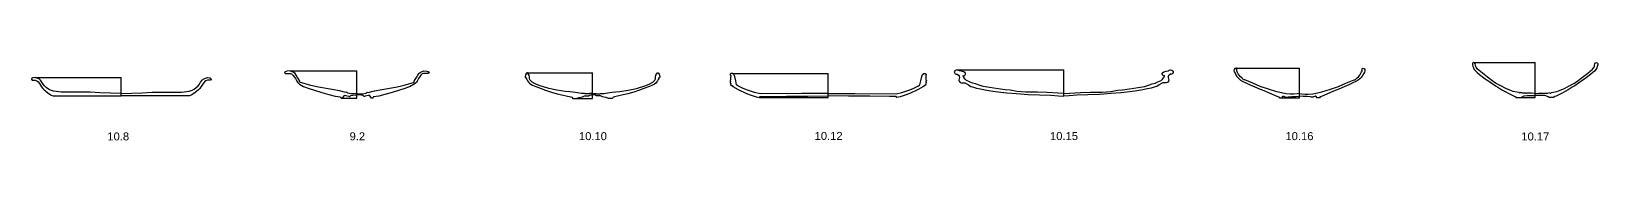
# Model space of a CAD drawing. Header units: millimetres. Extents: x -56 to 14433, y -102 to 92.
# Drawn here: x 11109 to 14433, y -101 to 66 of the extents above; entities that cross this region are included whole.
import ezdxf

# ---------------------------------------------------------------- set-up
doc = ezdxf.new("R2010")
doc.units = ezdxf.units.MM
doc.header["$MEASUREMENT"] = 0
doc.layers.add('Sigla', color=7, linetype='Continuous')
doc.layers.add('TSH_4.28', color=7, linetype='Continuous')
doc.styles.get("Standard").update_dxf_attribs({"font": 'Arial.ttf'})

msp = doc.modelspace()

# ---------------------------------------------------------------- linework, layer by layer
at = {"layer": 'TSH_4.28', "color": 7}
for p, q in [((11117.4, 33.4), (11300, 33.4)), ((11300, -5.6), (11300, 33.4)), ((11658, 47.6), (11800, 47.6)), ((11800, -10), (11800, 47.6)), ((12160.8, 43.8), (12300, 43.8)), ((12300, -10.8), (12300, 43.8)), ((12596.8, 42.5), (12800, 42.5)), ((12800, -8.8), (12800, 42.5)), ((13073.9, 50.3), (13300, 50.3)), ((13300, -5.9), (13300, 50.3)), ((13665.2, 53.8), (13800, 53.8)), ((13800, -9.7), (13800, 53.8)), ((14169.8, 65.8), (14300, 65.8)), ((14300, -8.8), (14300, 65.8)), ((11769.2, -10), (11800, -10)), ((12266.2, -10.8), (12300, -10.8)), ((12654.1, -8.8), (12800, -8.8)), ((13762.4, -9.7), (13800, -9.7)), ((14270, -8.8), (14300, -8.8))]:
    msp.add_line(p, q, dxfattribs=at)
for points in [[(11300, 0), (11254.8, 1.2), (11234.2, 2.7), (11202.6, 2.4), (11172.2, 2.2), (11155.9, 4.4), (11149.5, 6.7), (11145.4, 8.8), (11140.9, 12.3), (11137.1, 16.1), (11134.3, 19.4), (11131.6, 23.9), (11128.3, 28.2), (11126.2, 30.1), (11121.4, 32.3), (11117.4, 33.4), (11112.3, 33.1), (11109.7, 31.8), (11109.1, 30), (11110.8, 28), (11114, 28.2), (11117.3, 27.9), (11120.9, 26.5), (11123.8, 24.5), (11126.4, 21.2), (11128.4, 17.7), (11130.9, 13.8), (11133.6, 10.4), (11136.4, 7.5), (11140, 4.3), (11144.3, 1), (11151.5, -4), (11155.5, -5.6), (11300, -5.6)], [(11300, 0), (11345.2, 1.2), (11365.8, 2.7), (11397.4, 2.4), (11427.8, 2.2), (11444.1, 4.4), (11450.5, 6.7), (11454.6, 8.8), (11459.1, 12.3), (11462.9, 16.1), (11465.7, 19.4), (11468.4, 23.9), (11471.7, 28.2), (11473.8, 30.1), (11478.6, 32.3), (11482.6, 33.4)], [(11482.6, 33.4), (11487.7, 33.1), (11490.3, 31.8), (11490.9, 30), (11489.2, 28), (11486, 28.2), (11482.7, 27.9), (11479.1, 26.5), (11476.2, 24.5), (11473.6, 21.2), (11471.6, 17.7), (11469.1, 13.8), (11466.4, 10.4), (11463.6, 7.5), (11460, 4.3), (11455.7, 1), (11448.5, -4), (11444.5, -5.6), (11300, -5.6)], [(11800, 0), (11793.1, -0.9), (11788, -1.2), (11780.4, 0.7), (11778.3, 2.2), (11776.4, 2), (11762.8, 5), (11743, 8.9), (11718.5, 13.3), (11701.9, 17), (11682.8, 22.4), (11680.2, 23.2), (11678.7, 24.1), (11678.4, 25), (11678.5, 26.1), (11676.5, 29.6), (11673.8, 34), (11671.1, 38.9), (11668.9, 42.3), (11666.1, 44.2), (11662.9, 46.1), (11658, 47.6), (11651.6, 47.1), (11647.6, 45.8), (11646.6, 44.7), (11646.8, 43.3), (11648.9, 42.1), (11651.2, 42.1), (11658.9, 42.3), (11661.4, 41.2), (11664.1, 38.9), (11669.3, 31.9), (11672.2, 26.2), (11673.6, 23.9), (11675.7, 21.5), (11678.2, 19.2), (11686.8, 14.7), (11698.3, 10.4), (11709.7, 6.5), (11725.3, 1.5), (11740.7, -2.5), (11753.8, -5.9), (11759.4, -6.8), (11763.5, -7.5), (11765.2, -7.7), (11766.5, -10), (11769.2, -10), (11772.7, -5.5), (11774.3, -4.1), (11776.2, -4.3), (11782.7, -6), (11783.8, -6.8), (11784.6, -6.8), (11786.8, -4.9), (11791.3, -4.2), (11795.6, -3.3), (11800, -3.5)], [(11800, 0), (11806.9, -0.9), (11812, -1.2), (11819.6, 0.7), (11821.7, 2.2), (11823.6, 2), (11837.2, 5), (11857, 8.9), (11881.5, 13.3), (11898.1, 17), (11917.2, 22.4), (11919.8, 23.2), (11921.3, 24.1), (11921.6, 25), (11921.5, 26.1), (11923.5, 29.6), (11926.2, 34), (11928.9, 38.9), (11931.1, 42.3), (11933.9, 44.2), (11937.1, 46.1), (11942, 47.6)], [(11942, 47.6), (11948.4, 47.1), (11952.4, 45.8), (11953.4, 44.7), (11953.2, 43.3), (11951.1, 42.1), (11948.8, 42.1), (11941.1, 42.3), (11938.6, 41.2), (11935.9, 38.9), (11930.7, 31.9), (11927.8, 26.2), (11926.4, 23.9), (11924.3, 21.5), (11921.8, 19.2), (11913.2, 14.7), (11901.7, 10.4), (11890.3, 6.5), (11874.7, 1.5), (11859.3, -2.5), (11846.2, -5.9), (11840.6, -6.8), (11836.5, -7.5), (11834.8, -7.7), (11833.5, -10), (11830.8, -10), (11827.3, -5.5), (11825.7, -4.1), (11823.8, -4.3), (11817.3, -6), (11816.2, -6.8), (11815.4, -6.8), (11813.2, -4.9), (11808.7, -4.2), (11804.4, -3.3), (11800, -3.5)], [(12300, 0), (12293.3, 0), (12291.4, -1.1), (12284.6, -1.1), (12282.8, -0.3), (12276.3, 0), (12263.6, 1.5), (12258.5, 2.3), (12251.6, 3), (12242.4, 3.7), (12224.4, 6.6), (12206.9, 10.6), (12187, 16.4), (12178.1, 20.2), (12172.2, 23.6), (12169.8, 25.6), (12167.8, 28.3), (12166.4, 31.1), (12166.1, 35), (12165.4, 38.5), (12164.2, 40.9), (12162, 43.3), (12160.8, 43.8), (12159.9, 43.2), (12158.4, 40.9), (12157.6, 38.7), (12156.9, 35.4), (12157.7, 33), (12158, 32.9), (12158.9, 33.5), (12159.2, 33.3), (12159.6, 31.6), (12160.6, 29.4), (12162.2, 26.9), (12164.1, 24), (12165.9, 21.7), (12168.8, 19.3), (12172.7, 17.1), (12179.5, 14.5), (12190.9, 10.1), (12200.2, 6.5), (12212.7, 2.2), (12224.8, -0.9), (12235.1, -3), (12246.8, -5.9), (12253.6, -7.3), (12255.7, -8.5), (12258.2, -10.8), (12266.2, -10.8), (12271.1, -8.8), (12278.8, -7.1), (12282.9, -5), (12291.6, -5), (12294.9, -3.2), (12300, -3.2)], [(12300, 0), (12306.7, 0), (12308.6, -1.1), (12315.4, -1.1), (12317.2, -0.3), (12323.7, 0), (12336.4, 1.5), (12341.5, 2.3), (12348.4, 3), (12357.6, 3.7), (12375.6, 6.6), (12393.1, 10.6), (12413, 16.4), (12421.9, 20.2), (12427.8, 23.6), (12430.2, 25.6), (12432.2, 28.3), (12433.6, 31.1), (12433.9, 35), (12434.6, 38.5), (12435.8, 40.9), (12438, 43.3), (12439.2, 43.8)], [(12439.2, 43.8), (12440.1, 43.2), (12441.6, 40.9), (12442.4, 38.7), (12443.1, 35.4), (12442.3, 33), (12442, 32.9), (12441.1, 33.5), (12440.8, 33.3), (12440.4, 31.6), (12439.4, 29.4), (12437.8, 26.9), (12435.9, 24), (12434.1, 21.7), (12431.2, 19.3), (12427.3, 17.1), (12420.5, 14.5), (12409.1, 10.1), (12399.8, 6.5), (12387.3, 2.2), (12375.2, -0.9), (12364.9, -3), (12353.2, -5.9), (12346.4, -7.3), (12344.3, -8.5), (12341.8, -10.8), (12333.8, -10.8), (12328.9, -8.8), (12321.2, -7.1), (12317.1, -5), (12308.4, -5), (12305.1, -3.2), (12300, -3.2)], [(12800, 0), (12743.3, 0), (12655.5, -0.7), (12643.5, 1.8), (12627, 7.6), (12618.3, 10.8), (12608.5, 15.9), (12605.4, 18.3), (12603.7, 26.7), (12601.6, 35.7), (12599.7, 39.9), (12596.8, 42.5), (12594, 42.5), (12591.8, 41.1), (12591.8, 39.1), (12593.1, 37.7), (12592.9, 32.7), (12592.8, 28.5), (12591.7, 27.5), (12591.7, 26.4), (12592.2, 25.6), (12593, 25.2), (12592.7, 24.2), (12592, 23.8), (12591.8, 22.8), (12592.2, 21.8), (12593.1, 21.3), (12593.3, 20.3), (12592.8, 18.2), (12593.2, 17.4), (12594.7, 16.8), (12596.1, 16.6), (12597.6, 14.7), (12609.3, 8.5), (12626.5, 0), (12636.6, -4.2), (12647.3, -7.3), (12654.1, -8.8), (12656, -6.8), (12670, -6.8), (12711.3, -6.3), (12756.6, -5.7), (12800, -5.6)], [(12800, 0), (12856.7, 0), (12944.5, -0.7), (12956.5, 1.8), (12973, 7.6), (12981.7, 10.8), (12991.5, 15.9), (12994.6, 18.3), (12996.3, 26.7), (12998.4, 35.7), (13000.3, 39.9), (13003.2, 42.5)], [(13003.2, 42.5), (13006, 42.5), (13008.2, 41.1), (13008.2, 39.1), (13006.9, 37.7), (13007.1, 32.7), (13007.2, 28.5), (13008.3, 27.5), (13008.3, 26.4), (13007.8, 25.6), (13007, 25.2), (13007.3, 24.2), (13008, 23.8), (13008.2, 22.8), (13007.8, 21.8), (13006.9, 21.3), (13006.7, 20.3), (13007.2, 18.2), (13006.8, 17.4), (13005.3, 16.8), (13003.9, 16.6), (13002.4, 14.7), (12990.7, 8.5), (12973.5, 0), (12963.4, -4.2), (12952.7, -7.3), (12945.9, -8.8), (12944, -6.8), (12930, -6.8), (12888.7, -6.3), (12843.4, -5.7), (12800, -5.6)], [(13300, 0), (13287.4, 0.7), (13264.8, 2.1), (13244.1, 2.2), (13218.9, 2.4), (13200, 4.1), (13185.9, 6.9), (13175.4, 7.7), (13160.4, 9.6), (13142.5, 12.3), (13129.1, 14.7), (13120.5, 17.2), (13112.4, 20.2), (13106.2, 21.8), (13100.2, 24.4), (13093.7, 27.3), (13090.8, 30.5), (13088, 33.7), (13086.2, 36.5), (13086, 37.5), (13086.6, 37.7), (13089, 37.6), (13090, 38.5), (13091.1, 39.8), (13091.1, 43.2), (13090.4, 43.9), (13087.6, 45.5), (13082.6, 47.4), (13077.7, 47.6), (13076.5, 49.5), (13073.9, 50.3), (13071.3, 49.6), (13068.7, 47.8), (13067.6, 46), (13067.8, 44.3), (13069.8, 41.6), (13071.5, 40.8), (13073.8, 40.5), (13076.4, 39), (13078.3, 36.5), (13078.5, 33.6), (13077.7, 30.9), (13077.2, 28.1), (13077.8, 25.8), (13079.9, 23.3), (13082.7, 22.1), (13086.3, 22.6), (13089.9, 22.2), (13093, 21.1), (13097.6, 17.8), (13102.7, 14.5), (13106.1, 13.5), (13114.6, 11.3), (13122.9, 9.6), (13132.5, 7.6), (13149.3, 4.9), (13166.2, 2.8), (13178.8, 1.2), (13199.5, -0.1), (13224.5, -2.5), (13248.7, -3.4), (13272.7, -4.2), (13288.9, -5.5), (13300, -5.9)], [(13300, 0), (13312.6, 0.7), (13335.2, 2.1), (13355.9, 2.2), (13381.1, 2.4), (13400, 4.1), (13414.1, 6.9), (13424.6, 7.7), (13439.6, 9.6), (13457.5, 12.3), (13470.9, 14.7), (13479.5, 17.2), (13487.6, 20.2), (13493.8, 21.8), (13499.8, 24.4), (13506.3, 27.3), (13509.2, 30.5), (13512, 33.7), (13513.8, 36.5), (13514, 37.5), (13513.4, 37.7), (13511, 37.6), (13510, 38.5), (13508.9, 39.8), (13508.9, 43.2), (13509.6, 43.9), (13512.4, 45.5), (13517.4, 47.4), (13522.3, 47.6), (13523.5, 49.5), (13526.1, 50.3)], [(13526.1, 50.3), (13528.7, 49.6), (13531.3, 47.8), (13532.4, 46), (13532.2, 44.3), (13530.2, 41.6), (13528.5, 40.8), (13526.2, 40.5), (13523.6, 39), (13521.7, 36.5), (13521.5, 33.6), (13522.3, 30.9), (13522.8, 28.1), (13522.2, 25.8), (13520.1, 23.3), (13517.3, 22.1), (13513.7, 22.6), (13510.1, 22.2), (13507, 21.1), (13502.4, 17.8), (13497.3, 14.5), (13493.9, 13.5), (13485.4, 11.3), (13477.1, 9.6), (13467.5, 7.6), (13450.7, 4.9), (13433.8, 2.8), (13421.2, 1.2), (13400.5, -0.1), (13375.5, -2.5), (13351.3, -3.4), (13327.3, -4.2), (13311.1, -5.5), (13300, -5.9)], [(13800, 0), (13795.3, -0.7), (13788, -1.7), (13781.2, -1.6), (13771.4, -1.2), (13761.8, 0.9), (13752.2, 3.4), (13734.4, 8.6), (13716.8, 14.8), (13701.2, 21.9), (13684.2, 28.6), (13681.5, 28.9), (13680.4, 30.5), (13677.5, 32.7), (13674.8, 35), (13672.1, 38.4), (13670.2, 41.3), (13668.1, 45.9), (13667.1, 48.2), (13666.9, 51.3), (13666.5, 53.5), (13665.2, 53.8), (13662.8, 52.9), (13661.3, 50.5), (13661, 48), (13662.2, 45), (13664, 41.4), (13666.8, 36.7), (13669.2, 33.5), (13671.8, 30.7), (13675.2, 28), (13680, 25.1), (13686.6, 22.1), (13695.5, 18.2), (13705.3, 13.7), (13716.4, 9.1), (13727.9, 4.4), (13742.1, -1.8), (13751.9, -6.1), (13755.4, -7.1), (13756.1, -7.7), (13757.6, -9.7), (13762.4, -9.7), (13764.5, -7), (13765.5, -6.3), (13766.9, -6.3), (13767.6, -7), (13770, -7.2), (13771.2, -8), (13774.7, -8.1), (13776.8, -7.1), (13783.9, -7), (13792.2, -7), (13800, -6)], [(13800, 0), (13804.7, -0.7), (13812, -1.7), (13818.8, -1.6), (13828.6, -1.2), (13838.2, 0.9), (13847.8, 3.4), (13865.6, 8.6), (13883.2, 14.8), (13898.8, 21.9), (13915.8, 28.6), (13918.5, 28.9), (13919.6, 30.5), (13922.5, 32.7), (13925.2, 35), (13927.9, 38.4), (13929.8, 41.3), (13931.9, 45.9), (13932.9, 48.2), (13933.1, 51.3), (13933.5, 53.5), (13934.8, 53.8)], [(13934.8, 53.8), (13937.2, 52.9), (13938.7, 50.5), (13939, 48), (13937.8, 45), (13936, 41.4), (13933.2, 36.7), (13930.8, 33.5), (13928.2, 30.7), (13924.8, 28), (13920, 25.1), (13913.4, 22.1), (13904.5, 18.2), (13894.7, 13.7), (13883.6, 9.1), (13872.1, 4.4), (13857.9, -1.8), (13848.1, -6.1), (13844.6, -7.1), (13843.9, -7.7), (13842.4, -9.7), (13837.6, -9.7), (13835.5, -7), (13834.5, -6.3), (13833.1, -6.3), (13832.4, -7), (13830, -7.2), (13828.8, -8), (13825.3, -8.1), (13823.2, -7.1), (13816.1, -7), (13807.8, -7), (13800, -6)], [(14300, 0), (14292.6, 0.2), (14282.5, 0.3), (14281.4, -0.6), (14280.3, -0.5), (14280.1, 0.3), (14273.4, 0.3), (14268.9, 1.6), (14268.2, 0.4), (14266.8, 0.3), (14266, 1.8), (14261.6, 2.4), (14253.7, 4.1), (14246.7, 6.7), (14237.7, 10.6), (14227.4, 15.8), (14216.4, 22), (14208.3, 27.6), (14199.1, 34.4), (14188.3, 42.6), (14177.9, 51.3), (14174.7, 55.4), (14174.1, 56.9), (14173.8, 60.1), (14173.1, 62.8), (14171.5, 65.1), (14169.8, 65.8), (14168.1, 65), (14167.1, 63.5), (14167.1, 61.1), (14168.1, 57.3), (14169.2, 54.2), (14171, 50.6), (14174, 47.1), (14177.4, 44.3), (14182.1, 40.2), (14191.4, 33.3), (14198.4, 27.9), (14208.1, 21.5), (14215.8, 16.3), (14221.3, 12.8), (14229.4, 7.7), (14236.3, 3.6), (14244.2, -0.4), (14255.4, -5.8), (14258.1, -6.8), (14260.7, -8.8), (14270, -8.8), (14272.4, -7.2), (14276.9, -5.5), (14283, -4.8), (14292.2, -4.4), (14300, -4.7)], [(14300, 0), (14307.4, 0.2), (14317.5, 0.3), (14318.6, -0.6), (14319.7, -0.5), (14319.9, 0.3), (14326.6, 0.3), (14331.1, 1.6), (14331.8, 0.4), (14333.2, 0.3), (14334, 1.8), (14338.4, 2.4), (14346.3, 4.1), (14353.3, 6.7), (14362.3, 10.6), (14372.6, 15.8), (14383.6, 22), (14391.7, 27.6), (14400.9, 34.4), (14411.7, 42.6), (14422.1, 51.3), (14425.3, 55.4), (14425.9, 56.9), (14426.2, 60.1), (14426.9, 62.8), (14428.5, 65.1), (14430.2, 65.8)], [(14430.2, 65.8), (14431.9, 65), (14432.9, 63.5), (14432.9, 61.1), (14431.9, 57.3), (14430.8, 54.2), (14429, 50.6), (14426, 47.1), (14422.6, 44.3), (14417.9, 40.2), (14408.6, 33.3), (14401.6, 27.9), (14391.9, 21.5), (14384.2, 16.3), (14378.7, 12.8), (14370.6, 7.7), (14363.7, 3.6), (14355.8, -0.4), (14344.6, -5.8), (14341.9, -6.8), (14339.3, -8.8), (14330, -8.8), (14327.6, -7.2), (14323.1, -5.5), (14317, -4.8), (14307.8, -4.4), (14300, -4.7)]]:
    msp.add_lwpolyline(points, dxfattribs=at)

# ---------------------------------------------------------------- texts
at = {"layer": 'Sigla'}
for s, p in [('10.8', (11270.4, -100.2)), ('9.2', (11784.4, -100)), ('10.10', (12271.1, -99.6)), ('10.12', (12771.2, -99.1)), ('10.15', (13270.7, -99.4)), ('10.16', (13770.4, -99.6)), ('10.17', (14270.9, -100.3))]:
    msp.add_text(s, height=16.99, dxfattribs=at).set_placement(p)

doc.saveas('drawing.dxf')
